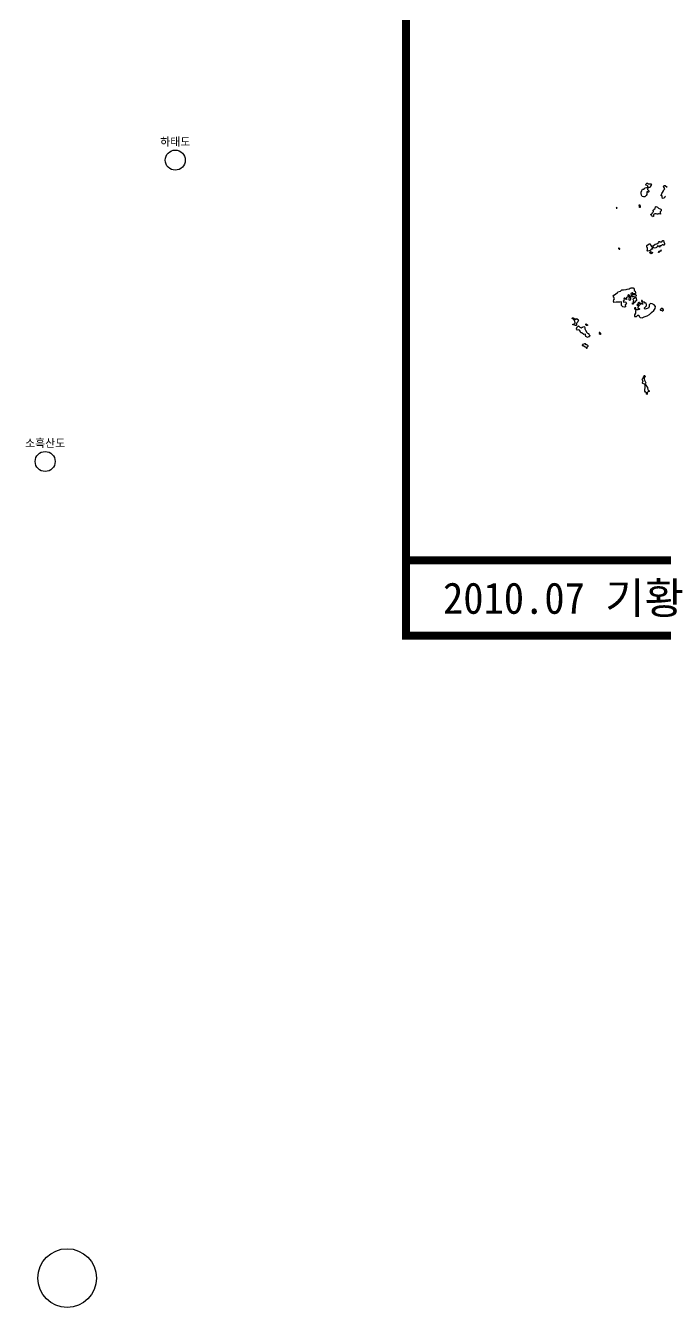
# Model space of a CAD drawing. Header units: millimetres. Extents: x -19392 to 580976, y -49129 to 736091.
# Drawn here: x 24676 to 104641, y -42042 to 118143 of the extents above; entities that cross this region are included whole.
import ezdxf
from ezdxf.enums import TextEntityAlignment as Align

# ---------------------------------------------------------------- set-up
doc = ezdxf.new("R2010")
doc.units = ezdxf.units.MM
for name, color, linetype in [('2122', 7, 'Continuous'), ('AWS', 4, 'Continuous'), ('AWS명', 2, 'Continuous')]:
    doc.layers.add(name, color=color, linetype=linetype)
doc.styles.add('GHS', font='')
doc.styles.get("Standard").update_dxf_attribs({"font": ''})
doc.styles.get('GHS').set_extended_font_data('BatangChe')
doc.styles.get('Standard').set_extended_font_data('Gulim')

msp = doc.modelspace()

# ---------------------------------------------------------------- linework, layer by layer
at = {"const_width": 1000}
msp.add_lwpolyline([(436634, 41900), (436634, 603450), (72212, 603450), (72212, 41900)], close=True, dxfattribs=at)
msp.add_lwpolyline([(72212, 51299), (111587, 51299), (111587, 41900)], dxfattribs=at)
at = {"layer": '2122', "color": 7}
for points in [[(102006, 97805), (102024, 97807), (102100, 97878), (102275, 97926), (102425, 97927), (102438, 97943), (102440, 98074), (102366, 98144), (102204, 98202), (102186, 98227), (102201, 98292), (102244, 98377), (102282, 98425), (102320, 98454), (102395, 98450), (102525, 98354), (102648, 98357), (102704, 98375), (102844, 98382), (102887, 98325), (102886, 98262), (102851, 98196), (102778, 98095), (102774, 98054), (102745, 97970), (102707, 97930), (102538, 97932), (102487, 97892), (102423, 97687), (102422, 97656), (102582, 97479), (102575, 97397), (102562, 97369), (102562, 97369), (102543, 97339), (102504, 97347), (102473, 97338), (102454, 97354), (102362, 97375), (102343, 97356), (102305, 97266), (102305, 97266), (102307, 97164), (102307, 97045), (102259, 96902), (102078, 96759), (101902, 96736), (101726, 96807), (101640, 96950), (101631, 97178), (101631, 97331), (101702, 97545), (101797, 97711), (101916, 97711), (101974, 97697), (102007, 97735)], [(102502, 90794), (102603, 90877), (102697, 90854), (102892, 90539), (102985, 90441), (103004, 90407), (102989, 90300), (103039, 90225), (103038, 90199), (102845, 90221), (102813, 90165), (102793, 90053), (102780, 90028), (102748, 90004), (102716, 89998), (102716, 89998), (102595, 90019), (102467, 89970), (102347, 89991), (102396, 90140), (102396, 90360), (102304, 90452), (102325, 90650)], [(102714, 89735), (102714, 89792), (102772, 89872), (102884, 89859), (103020, 89788), (103044, 89731), (103006, 89681), (102956, 89648), (102956, 89648), (102857, 89630)], [(103321, 90787), (103359, 90821), (103396, 90836), (103584, 90868), (103760, 90996), (103855, 91021), (103861, 91039), (103825, 91124), (103832, 91183), (103913, 91163), (103981, 91131), (103994, 91116), (104125, 91111), (104181, 91129), (104308, 91277), (104407, 91272), (104456, 91144), (104526, 90907), (104521, 90831), (104469, 90709), (104388, 90708), (104316, 90739), (104226, 90759), (104211, 90728), (104131, 90642), (103931, 90632), (103924, 90626), (103942, 90494), (103935, 90475), (103854, 90502), (103749, 90597), (103656, 90623), (103636, 90486), (103636, 90486), (103573, 90424), (103534, 90418), (103534, 90418), (103438, 90360), (103225, 90331), (103147, 90402), (103076, 90551), (103147, 90671)], [(100767, 84631), (100617, 84645), (100550, 84731), (100538, 84765), (100488, 84766), (100399, 84723), (100330, 84649), (100345, 84436), (100330, 84377), (100311, 84359), (100281, 84281), (100302, 83956), (100287, 83913), (100232, 83844), (100232, 83832), (100185, 83788), (100151, 83808), (100120, 83927), (100148, 84234), (100140, 84433), (100127, 84461), (100096, 84483), (100015, 84484), (99953, 84447), (99946, 84404), (99950, 84241), (99937, 84216), (99908, 84202), (99768, 84187), (99760, 84119), (99809, 83975), (99802, 83949), (99777, 83925), (99777, 83925), (99733, 83932), (99702, 83944), (99560, 84072), (99523, 84081), (99473, 84079), (99461, 84003), (99470, 83854), (99386, 83705), (99386, 83705), (99442, 83593), (99562, 83643), (99683, 83572), (99803, 83423), (99753, 83352), (99633, 83303), (99612, 83204), (99654, 83133), (99654, 82991), (99513, 82942), (99342, 83012), (99172, 83182), (99151, 83352), (99172, 83501), (99172, 83593), (99123, 83643), (98953, 83572), (98733, 83572), (98492, 83572), (98202, 83522), (98202, 83593), (98152, 83714), (98181, 83863), (98301, 84004), (98251, 84103), (98181, 84224), (98103, 84323), (98202, 84444), (98421, 84585), (98641, 84805), (98761, 84883), (99031, 84975), (99123, 85046), (99194, 85145), (99342, 85145), (99413, 85124), (99732, 85173), (99853, 85216), (100122, 85265), (100242, 85343), (100384, 85386), (100604, 85386), (100703, 85315), (100752, 85195), (100724, 85046), (100845, 84954), (100915, 84805), (100915, 84684), (100845, 84663)], [(101212, 82832), (101380, 82773), (101393, 82757), (101398, 82698), (101366, 82664), (101235, 82651), (101185, 82607), (100991, 82610), (100965, 82591), (100914, 82489), (100914, 82489), (100894, 82191), (100795, 82020), (100795, 81801), (101043, 81780), (101213, 81971), (101333, 81971), (101355, 81780), (101503, 81680), (101744, 81631), (102006, 81730), (102375, 81872), (102665, 82042), (102906, 82311), (103197, 82552), (103367, 82793), (103395, 83062), (103246, 83232), (102977, 83374), (102786, 83402), (102616, 83253), (102595, 83062), (102517, 82842), (102375, 82793), (102106, 82722), (102035, 82793), (102035, 82892), (102155, 83012), (102276, 83133), (102287, 83293), (102226, 83443), (102108, 83467), (102019, 83583), (101939, 83585), (101933, 83576), (101853, 83573), (101741, 83594), (101722, 83562), (101715, 83506), (101813, 83365), (101812, 83346), (101749, 83351), (101682, 83388), (101563, 83387), (101538, 83371), (101506, 83328), (101494, 83291), (101494, 83291), (101284, 83083), (101213, 82963)]]:
    msp.add_lwpolyline(points, close=True, dxfattribs=at)
for points in [[(104667, 96827), (104560, 96735), (104559, 96710), (104439, 96586), (104300, 96550), (104264, 96601), (104239, 96675), (104229, 96739), (104237, 96902), (104237, 96902), (104182, 96893), (104120, 96878), (104111, 96926), (104144, 97035), (104206, 97164), (104278, 97283), (104397, 97497), (104468, 97616), (104554, 97734), (104554, 97734), (104536, 97841), (104463, 97967), (104426, 98011), (104458, 98115), (104478, 98148), (104609, 98159), (104875, 97967)], [(98517, 95390), (98506, 95344), (98512, 95335), (98562, 95334), (98606, 95374), (98588, 95431), (98532, 95450), (98517, 95390), (98517, 95390)], [(101404, 95571), (101353, 95698), (101359, 95729), (101435, 95728), (101435, 95716), (101490, 95637), (101500, 95474), (101493, 95431), (101462, 95416), (101425, 95419), (101413, 95438), (101404, 95571), (101404, 95571)], [(103479, 95551), (103650, 95459), (103767, 95351), (104071, 95223), (104102, 95178), (104106, 94997), (103989, 94874), (103973, 94843), (103972, 94768), (104020, 94624), (104019, 94599), (104014, 94592), (103863, 94617), (103789, 94617), (103707, 94571), (103626, 94572), (103507, 94612), (103308, 94608), (103169, 94522), (103141, 94291), (103116, 94270), (103047, 94264), (102949, 94425), (102874, 94463), (102844, 94495), (102844, 94557), (102851, 94576), (102947, 94624), (102983, 94656), (103016, 94793), (103117, 94873), (103161, 94890), (103132, 95082), (103132, 95082), (103188, 95136), (103200, 95136), (103226, 95173), (103238, 95173), (103251, 95198), (103366, 95307), (103394, 95500), (103479, 95551), (103479, 95551)], [(98872, 90322), (98778, 90314), (98778, 90296), (98870, 90211), (98920, 90209), (98940, 90219), (98965, 90258), (98928, 90310), (98872, 90322), (98872, 90322)], [(103954, 89969), (103947, 89932), (103808, 89805), (103783, 89803), (103804, 89922), (103867, 89983), (103922, 89989), (103922, 89989)], [(104136, 90073), (104107, 90103), (104079, 90108), (104064, 90089), (104047, 90045), (104044, 90025), (104074, 90013), (104111, 90005), (104132, 90030), (104141, 90061), (104136, 90073), (104136, 90073)], [(100740, 84553), (100922, 84554), (101002, 84462), (101008, 84390), (100944, 84341), (100932, 84341), (100912, 84255), (100868, 84207), (100812, 84208), (100743, 84250), (100518, 84256), (100487, 84275), (100469, 84359), (100483, 84384), (100503, 84503), (100545, 84527), (100560, 84552), (100583, 84541), (100653, 84535), (100740, 84553), (100740, 84553)], [(100515, 83425), (100540, 83509), (100602, 83480), (100626, 83424), (100632, 83383), (100625, 83352), (100607, 83337), (100551, 83346), (100514, 83409), (100515, 83425), (100515, 83425)], [(100667, 83842), (100629, 83654), (100642, 83629), (100728, 83557), (100815, 83537), (100855, 83582), (100944, 83804), (101062, 83790), (101068, 83796), (101035, 84078), (101010, 84112), (100991, 84128), (100892, 84129), (100797, 84093), (100791, 84074), (100741, 84035), (100596, 83996), (100571, 83933), (100570, 83908), (100669, 83851), (100667, 83842), (100667, 83842)], [(101188, 83354), (101125, 83352), (101100, 83311), (101093, 83261), (101136, 83208), (101205, 83216), (101281, 83275), (101275, 83327), (101257, 83356), (101188, 83354), (101188, 83354)], [(101293, 83506), (101296, 83543), (101348, 83592), (101391, 83586), (101446, 83504), (101439, 83448), (101420, 83426), (101346, 83424), (101293, 83506), (101293, 83506)], [(101726, 83779), (101669, 83782), (101656, 83770), (101661, 83706), (101691, 83663), (101748, 83659), (101773, 83674), (101792, 83718), (101793, 83743), (101759, 83765), (101756, 83778), (101726, 83779), (101726, 83779)], [(100797, 82784), (100830, 82715), (100917, 82704), (100929, 82707), (100961, 82754), (100962, 82823), (100938, 82860), (100888, 82883), (100888, 82870), (100838, 82874), (100800, 82821), (100797, 82784), (100797, 82784)], [(104035, 82647), (104060, 82770), (104129, 82772), (104174, 82837), (104236, 82818), (104376, 82641), (104369, 82552), (104344, 82457), (104281, 82449), (104207, 82531), (104082, 82548), (104051, 82564), (104040, 82583), (104035, 82647), (104035, 82647)], [(93314, 81140), (93270, 81316), (93214, 81379), (93097, 81443), (92998, 81554), (92999, 81579), (93030, 81612), (93118, 81611), (93205, 81573), (93316, 81440), (93415, 81414), (93431, 81419), (93523, 81537), (93536, 81534), (93740, 81398), (93776, 81340), (93732, 81247), (93718, 81116), (93594, 81003), (93594, 80991), (93527, 80925), (93513, 80726), (93487, 80685), (93418, 80686), (93288, 80716), (93063, 80731), (93070, 80800), (93082, 80825), (93114, 80843), (93359, 80921), (93371, 80946), (93379, 81015), (93314, 81140), (93314, 81140)], [(94370, 80492), (94434, 80523), (94515, 80500), (94583, 80399), (94580, 80231), (94654, 80067), (94838, 79812), (94924, 79713), (95041, 79647), (95056, 79622), (95072, 79531), (95182, 79405), (95150, 79279), (95120, 79263), (95037, 79244), (94973, 79182), (94848, 79197), (94700, 79288), (94664, 79404), (94653, 79552), (94635, 79568), (94441, 79561), (94352, 79610), (94175, 79742), (94075, 79750), (93990, 79963), (93904, 80090), (93824, 80128), (93629, 80105), (93574, 80135), (93543, 80204), (93544, 80266), (93551, 80313), (93551, 80313), (93576, 80350), (93564, 80415), (93597, 80493), (93723, 80567), (93774, 80609), (93836, 80603), (93954, 80471), (94034, 80409), (94101, 80380), (94152, 80373), (94196, 80417), (94196, 80429), (94234, 80479), (94323, 80480), (94370, 80492), (94370, 80492)], [(94830, 80802), (94943, 80707), (94930, 80692), (94855, 80665), (94749, 80672), (94700, 80742), (94702, 80867), (94720, 80869), (94770, 80853), (94830, 80802), (94830, 80802)], [(96382, 79661), (96478, 79569), (96546, 79552), (96572, 79580), (96580, 79680), (96509, 79758), (96462, 79788), (96374, 79789), (96368, 79770), (96373, 79670), (96382, 79661), (96382, 79661)], [(94622, 78390), (94604, 78396), (94516, 78369), (94461, 78338), (94294, 78291), (94268, 78266), (94254, 78225), (94248, 78148), (94379, 78152), (94470, 78109), (94606, 78021), (94695, 77941), (94781, 77841), (94863, 77843), (94902, 77996), (94978, 78070), (94978, 78120), (94917, 78202), (94824, 78247), (94749, 78254), (94645, 78379), (94622, 78390), (94622, 78390)], [(102112, 73243), (102033, 73355), (101816, 73427), (101755, 73496), (101762, 73558), (101780, 73577), (101780, 73590), (101843, 73638), (101845, 73732), (101772, 73865), (101761, 73965), (101850, 74101), (101934, 74350), (101979, 74390), (101986, 74407), (102017, 74424), (102072, 74417), (102103, 74354), (102102, 74329), (102026, 74230), (101994, 74137), (101986, 73987), (102038, 73833), (102087, 73741), (102179, 73484), (102178, 73409), (102128, 73385), (102121, 73345), (102127, 73323), (102225, 73168), (102299, 73115), (102299, 73077), (102390, 72938), (102390, 72938), (102390, 72882), (102431, 72675), (102486, 72593), (102554, 72558), (102598, 72511), (102617, 72504), (102635, 72473), (102609, 72402), (102472, 72394), (102420, 72351), (102369, 72238), (102361, 72096), (102335, 72061), (102317, 72071), (102301, 72106), (102287, 72188), (102263, 72240), (102146, 72354), (102085, 72474), (102090, 72624), (102077, 72687), (102076, 72767), (102126, 72825), (102131, 72862), (102116, 72948), (102129, 73124), (102112, 73243), (102112, 73243)]]:
    msp.add_lwpolyline(points, dxfattribs=at)
at = {"layer": 'AWS'}
for centre, radius in [((43381, 101335), 1250), ((27117, 63670), 1250), ((29871, -38377), 3665)]:
    msp.add_circle(centre, radius, dxfattribs=at)

# ---------------------------------------------------------------- texts
at = {"linetype": 'Continuous', "style": 'GHS'}
msp.add_text('2010.07 기황', height=3920, dxfattribs=at).set_placement((91899, 46600), align=Align.MIDDLE_CENTER)
at = {"layer": 'AWS명'}
for s, p in [('하태도', (43381, 102835)), ('소흑산도', (27117, 65170))]:
    msp.add_text(s, height=1000, dxfattribs=at).set_placement(p, align=Align.BOTTOM_CENTER)

doc.saveas('drawing.dxf')
